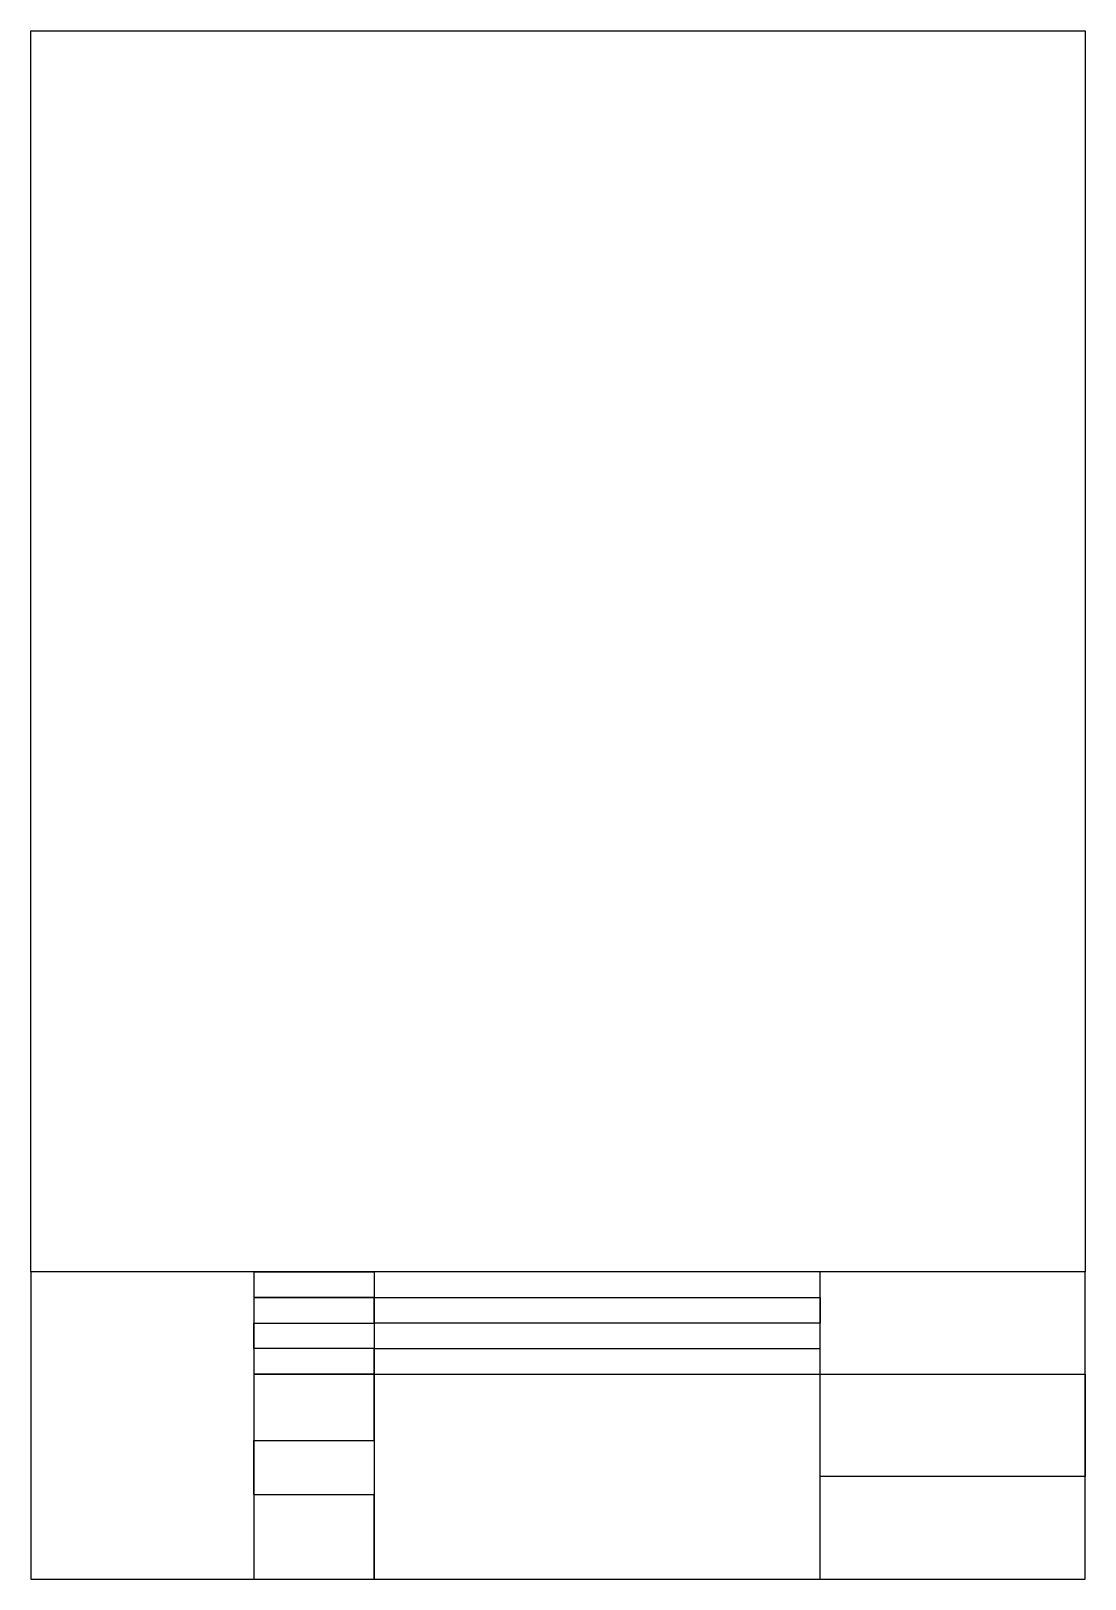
# Model space of a CAD drawing. Header units: millimetres. Extents: x 2 to 19.5, y 1 to 26.7.
import ezdxf

# ---------------------------------------------------------------- set-up
doc = ezdxf.new("R2010")
doc.units = ezdxf.units.MM

msp = doc.modelspace()

# ---------------------------------------------------------------- linework, layer by layer
for p, q in [((2, 6.097), (2, 26.697)), ((2, 26.697), (19.5, 26.697)), ((19.5, 26.697), (19.5, 6.097)), ((19.5, 6.097), (2, 6.097)), ((2, 6.097), (2, 0.997)), ((5.7, 6.097), (5.7, 0.997)), ((5.7, 6.097), (7.7, 6.097)), ((7.7, 6.097), (7.7, 0.997)), ((15.1, 0.997), (15.1, 6.097)), ((19.5, 0.997), (19.5, 6.097)), ((7.7, 5.672), (5.7, 5.672)), ((5.7, 5.672), (15.1, 5.672)), ((7.7, 5.247), (7.7, 5.672)), ((15.1, 5.672), (15.1, 5.247)), ((5.7, 4.822), (5.7, 5.247)), ((5.7, 5.247), (7.7, 5.247)), ((15.1, 5.247), (7.7, 5.247)), ((7.7, 5.247), (7.7, 4.822)), ((7.7, 4.822), (5.7, 4.822)), ((7.7, 4.397), (7.7, 4.822)), ((7.7, 4.822), (15.1, 4.822)), ((7.7, 4.397), (5.7, 4.397)), ((5.7, 4.397), (15.1, 4.397)), ((7.7, 3.297), (7.7, 4.397)), ((7.7, 4.397), (7.7, 4.397)), ((15.1, 4.397), (19.5, 4.397)), ((19.5, 4.397), (19.5, 2.697)), ((5.7, 2.397), (5.7, 3.297)), ((5.7, 3.297), (7.7, 3.297)), ((19.5, 2.697), (15.1, 2.697)), ((7.7, 2.397), (5.7, 2.397)), ((7.7, 0.997), (7.7, 2.397)), ((2, 0.997), (19.5, 0.997)), ((7.7, 0.997), (15.1, 0.997)), ((7.7, 0.997), (7.7, 0.997))]:
    msp.add_line(p, q)

doc.saveas('drawing.dxf')
